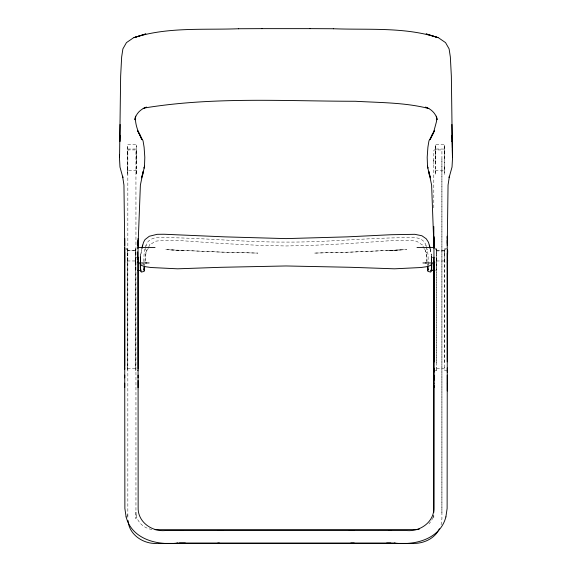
<?xml version="1.0" encoding="UTF-8"?>
<svg xmlns="http://www.w3.org/2000/svg" width="572" height="572" viewBox="0 0 572 572"><rect width="100%" height="100%" fill="white"/><g stroke="black" fill="none" stroke-linecap="round" stroke-linejoin="round"><path stroke-width="0.43" stroke-dasharray="2.86 2.15" d="M127.263 251.137L127.263 250.5L135.557 250.5M127.284 166.602L127.277 170.435L127.291 144.745L136.715 144.795L136.679 174.832L136.422 149.585L135.435 149.006L128.114 149.063L127.334 149.964L127.256 154.697M127.399 368.211L127.399 367.767M127.399 367.381L127.399 257.028M127.399 255.891L127.399 254.433M127.399 251.995L127.399 250.915M127.399 250.636L127.399 249.106M127.835 517.324L127.835 512.605M135.385 367.381L135.385 257.028M135.385 254.468L135.385 251.351M135.385 250.893L135.385 249.728M135.385 249.085L135.75 248.584M431.438 261.547L431.381 256.463L431.445 259.409M433.805 515.093L433.805 518.668L433.805 515.522M433.805 207.808L433.805 157.75M435.299 170.485L435.321 174.832L435.578 149.585L436.565 149.006L443.886 149.063L444.666 149.964L444.744 154.697M434.312 370.556L436.415 370.556L436.615 369.39M436.615 368.225L444.601 368.454M436.615 367.767L436.615 367.138M436.615 362.834L436.615 253.782M436.615 252.795L436.615 251.995M436.615 251.759L436.615 250.636M436.615 249.728L436.615 249.085M436.615 370.363L436.615 257.028M441.92 512.605L441.92 157.75M444.601 367.767L444.601 367.138M444.601 362.526L444.601 250.636M127.306 146.589L127.256 174.789L127.284 167.281M136.679 161.983L136.722 145.016M143.908 265.572L143.908 264.042M428.356 264.5L427.97 254.225L426.848 248.748M444.737 158.909L444.709 144.745L435.285 144.795L435.306 171.121M136.694 171.121L136.701 170.485M140.583 261.375L140.655 256.463L140.598 261.547M140.304 261.368L140.326 259.717L140.276 263.006M140.598 259.409L140.655 256.463M140.212 261.197L140.791 254.454M144.923 261.747L145.874 252.402L145.681 252.817L148.52 247.326M140.269 263.828L140.59 256.706L139.833 257.3M144.73 265.558L144.809 264.1M441.098 524.831L441.92 518.897L441.92 150.643L441.462 149.914L434.262 149.914L433.805 150.643L433.805 164.042M140.991 253.417L141.799 249.156M140.605 255.462L141.842 248.927M145.188 248.748L144.065 254.225L143.686 264.5M144.852 250.064L145.238 248.577M145.753 246.661C146.532 240.469 152.846 237.394 158.608 237.63C201.115 237.459 243.486 242.328 286.021 242.07C328.836 242.421 371.514 237.223 414.292 237.723C419.698 237.573 425.346 240.69 426.219 246.339M145.817 246.339L146.125 245.274M432.882 517.51L431.56 520.591L428.979 523.945M426.269 261.461L426.984 259.967L425.682 250.422L423.809 248.67M148.784 246.811L149.943 244.566L149.735 244.966L155.384 241.241L162.369 240.319L176.605 240.347L222.644 243.543L258.565 245.295L286.021 245.974L313.47 245.295L349.392 243.543L395.431 240.347L409.666 240.319L416.652 241.241L422.308 244.966L422.093 244.566L426.362 252.817L426.169 252.402L427.141 262.634M135.714 249.342L135.714 262.133M127.263 260.968L135.557 260.968M436.486 250.5L436.865 250.915L444.351 250.915L444.773 250.5M436.486 260.968L444.773 260.968M135.385 250.679L127.399 250.679M127.399 368.454L135.385 368.454M148.227 248.67L146.353 250.422L145.059 259.967L145.767 261.461M435.371 171.085L436.722 170.477L443.321 170.442M142.006 264.1L143.265 263.821M388.645 250.636L400.629 249.907L351.573 252.088L314.142 253.096L351.387 252.073L406.663 249.607L389.189 250.607M136.536 257.328L135.714 257.929L135.714 269.798L136.558 270.392M125.747 248.584L127.399 248.777L127.399 370.363L125.747 370.556M434.312 248.563L436.615 248.763L436.615 255.891M446.896 248.563L444.601 248.763L444.601 255.891M125.919 249.342L127.263 249.506L127.263 261.962L125.919 262.133M435.142 249.342L436.486 249.506L436.486 261.962L435.142 262.133M446.117 249.342L444.773 249.506L444.773 261.962L446.117 262.133M436.643 250.672L444.623 250.672M135.75 370.556L135.385 370.363L135.385 248.777M446.896 370.556L444.601 370.363L444.601 257.028M128.679 170.442L135.278 170.477L136.629 171.085M432.203 257.3L431.452 256.706L431.71 262.055M432.139 257.3L435.928 257.328L436.322 257.929L436.322 269.798L435.478 270.392M170.599 249.907L220.463 252.088L257.893 253.096L220.656 252.073L165.372 249.607L183.39 250.636M151.895 529.436C143.45 528.392 135.957 521.113 135.943 512.376L135.943 518.668L135.943 150.643L135.485 149.914L128.285 149.914L127.835 150.643L127.835 517.109M425.911 245.274L426.29 246.661M426.412 247.083L427.191 250.064M430.244 249.156L431.703 257.264L431.824 261.197M430.201 248.927L431.431 255.462M427.227 264.1L427.313 265.558M431.438 259.259L431.452 261.375M444.716 166.602L444.744 174.789L444.694 144.981L444.723 170.435L444.716 167.281M435.278 146.618L435.321 158.902M435.278 145.016L435.321 161.983M428.128 264.042L428.142 267.11M431.738 261.361L431.717 259.717L431.738 261.368"/><path stroke-width="0.86" d="M124.739 377.863L124.739 375.11M124.739 369.133L124.739 251.787M124.739 250.565L124.739 247.655M138.045 247.733L138.066 238.574M138.045 380.452L138.045 387.659M138.045 377.856L138.045 375.11M138.045 369.133L138.052 240.297M433.805 512.412L433.805 262.298M433.805 248.005L433.805 226.533M433.955 383.168L433.855 507.478C434.441 522.093 419.712 532.203 406.034 530.473L165.966 530.473C152.281 532.203 137.559 522.093 138.145 507.478L138.045 257.193M433.955 380.452L433.955 368.025M433.955 362.105L433.955 257.193M433.955 241.885L433.955 372.2M447.261 367.946L447.125 508.458L445.895 516.902M447.261 361.811L447.261 253.096M447.261 245.588L447.261 240.254M447.261 238.381L447.261 236.279L447.261 243.5L448.055 185.063L449.406 176.233L449.12 177.513L452.03 167.053L452.466 159.08L451.351 76.097L450.343 56.978L449.106 48.877L445.552 42.621L438.417 37.731L426.161 33.934L437.973 37.63C404.354 26.762 368.161 30.109 333.326 28.743M238.674 28.743C203.839 30.109 167.646 26.762 134.027 37.63L145.839 33.934L133.583 37.731L126.448 42.621L122.894 48.877L121.657 56.978L120.649 76.097L119.534 159.08L119.97 167.053L122.88 177.513L122.594 176.233L123.945 185.063L124.739 245.588M431.817 262.913L431.724 268.411L430.759 272.065L427.892 271.421L427.348 266.295M120.091 124.439L119.884 141.591L119.977 135.242M140.283 263.027L140.312 268.411L141.284 272.065L144.144 271.421L144.687 266.295M119.527 157.665L119.562 154.583M138.052 245.667L140.383 185.078L143.25 171.264L141.527 177.892L142.714 174.832L144.487 166.187L144.809 157.264L144.108 147.261L143.057 140.834L137.437 130.638M428.142 267.11L427.92 270.22L428.156 268.854M141.992 248.112L143.515 242.349L145.009 239.604L149.313 236.257L157.214 234.313L164.214 234.248L224.975 236.872L286.021 238.61L347.068 236.872L391.105 234.72L414.829 234.313L421.9 235.757L426.226 238.774L428.521 242.349L430.044 248.112M141.956 248.355L142.578 245.123M144.487 166.187L144.108 168.118L144.258 167.41M447.511 251.43L447.39 249.692M124.653 249.692L124.653 261.776M447.39 261.776L447.726 250.572M445.895 516.902C440.125 539.317 414.686 545.552 394.415 543.057M439.41 528.764C434.72 538.774 423.158 543.879 412.462 543.4L157.286 543.4C143.772 544.372 128.936 534.884 128.071 520.591M137.709 248.377L138.617 247.497L155.041 247.497M434.334 262.076L433.419 262.948L422.922 262.948M434.563 130.638L430.094 139.632L432.225 134.32L434.441 130.573M433.955 370.756L434.312 370.556M146.375 107.15C140.762 109.052 135.771 113.728 134.863 119.755L135.557 116.159C134.72 124.303 138.41 132.475 141.906 139.632L139.775 134.32L137.559 130.573M431.152 264.35L431.46 264.164L430.859 265.315L427.334 266.609L420.906 267.524L394.487 268.811L351.072 267.303L286.021 265.966L220.971 267.303L177.556 268.811L151.13 267.524L144.709 266.609L141.177 265.315L140.576 264.164L140.891 264.35M143.179 108.523L146.275 107.2M425.518 262.963L426.219 262.948M417.853 529.436L419.355 529.093M144.358 108.008C213.964 96.568 285.128 101.244 355.384 101.265C379.858 102.703 404.955 102.431 428.821 108.523C432.954 110.918 436.443 114.908 437.137 119.755L436.443 116.159L436.558 121.314L433.419 132.976L428.943 140.834L427.892 147.261L427.191 157.264L427.513 166.187L429.286 174.832L430.473 177.892L428.75 171.264L431.617 185.078L433.955 247.733M417.102 529.608L155.091 529.693M137.423 270.384L140.183 270.37L140.812 271.192L140.226 262.913M238.395 28.743L261.969 28.636M261.854 28.636L310.146 28.636M217.918 530.473L222.73 530.473M388.831 530.473L391.634 530.473M217.768 543.064L219.433 543.057M390.84 543.057L386.643 543.064M417.002 247.497L433.419 247.497L434.148 247.941M137.709 262.076L138.617 262.948L149.113 262.948M137.688 370.556L138.045 370.756M349.27 530.473L354.082 530.473M177.585 543.057C157.314 545.552 131.875 539.317 126.105 516.902M176.905 543.057L395.095 543.057M185.357 543.064L179.408 543.057M180.366 530.473L183.169 530.473M354.232 543.064L350.843 543.057M310.031 28.636L333.605 28.743M433.755 270.377C432.275 268.976 430.602 272.329 431.259 270.091L431.231 270.956L431.76 263.027M145.824 262.948L146.525 262.963M138.167 262.77L138.617 262.948M425.625 107.15L427.642 108.008M425.725 107.2L428.821 108.523M447.511 260.038L447.726 260.896M427.742 167.41L427.892 168.118L427.513 166.187M429.458 245.123L430.087 248.355M143.879 268.854L144.115 270.22L143.901 267.11M126.105 516.902L124.875 508.458L124.739 383.168M452.123 141.198L452.288 148.37M452.302 148.856L452.473 157.665M452.023 135.242L452.116 141.591L451.909 124.439M433.955 241.041L433.933 238.76L433.948 245.667L433.905 236.608L433.948 241.205M433.948 239.954L433.955 242.7M447.261 243.808L447.261 372.2M447.261 375.11L447.261 383.168M447.261 383.276L447.261 390.998M433.955 375.11L433.955 383.354M433.955 385.421L433.955 387.659M137.709 251.823L137.709 259.488M124.739 238.381L124.739 366.337M124.739 367.574L124.739 387.58M431.874 270.37L431.502 270.513L431.874 270.37"/></g></svg>
